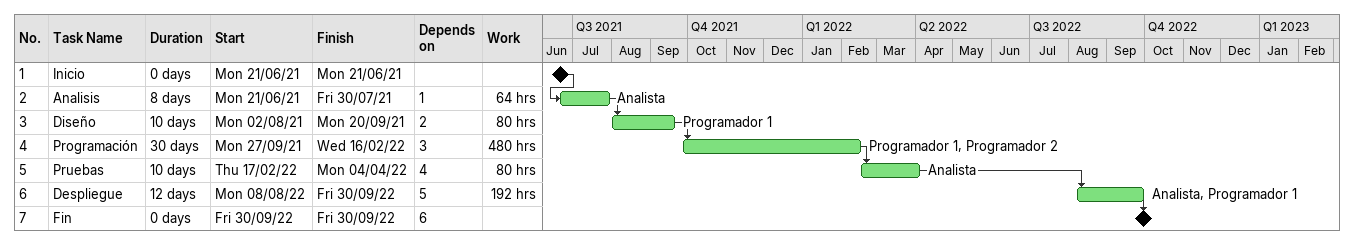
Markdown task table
| ID | Task | Duration | Start | Finish | Predecessors | Resources | Work (h) |
|---|---|---|---|---|---|---|---|
| 1 | Inicio | 0d | 2021-06-21 | 2021-06-21 |  |  |  |
| 2 | Analisis | 8d | 2021-06-21 | 2021-07-30 | 1 | Analista | 64 |
| 3 | Diseño | 10d | 2021-08-02 | 2021-09-20 | 2 | Programador 1 | 80 |
| 4 | Programación | 30d | 2021-09-27 | 2022-02-16 | 3 | Programador 1, Programador 2 | 480 |
| 5 | Pruebas | 10d | 2022-02-17 | 2022-04-04 | 4 | Analista | 80 |
| 6 | Despliegue | 12d | 2022-08-08 | 2022-09-30 | 5 | Analista, Programador 1 | 192 |
| 7 | Fin | 0d | 2022-09-30 | 2022-09-30 | 6 |  |  |
